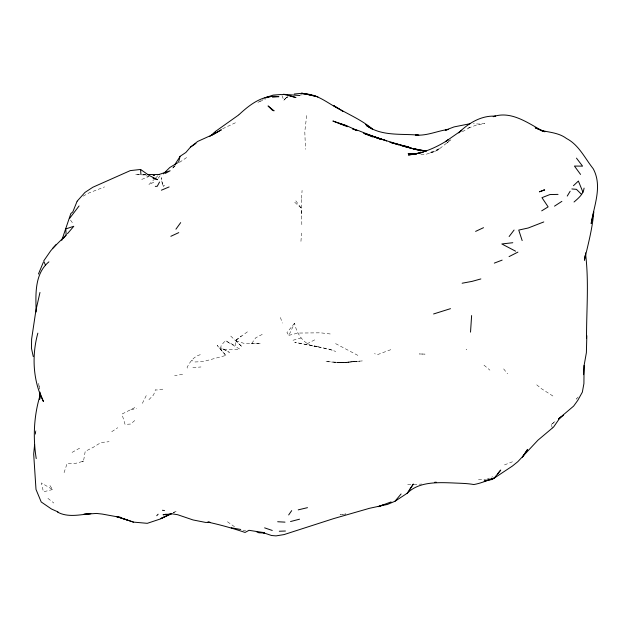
<?xml version="1.0" encoding="UTF-8"?>
<svg xmlns="http://www.w3.org/2000/svg" width="629" height="629" viewBox="0 0 629 629"><rect width="100%" height="100%" fill="white"/><g stroke="black" fill="none" stroke-linecap="round" stroke-linejoin="round"><path stroke-width="0.47" stroke-dasharray="3.15 2.36" d="M301.802 224.647L301.566 198.717M301.582 198.308L302.085 190.406M300.945 241.363L301.558 233.107M35.389 434.56L36.081 429.835L35.421 433.625M306.661 115.563L304.798 131.728L305.497 149.309M64.087 472.646L67.169 463.243L75.299 463.447L83.5 461.199L85.222 451.331L93.131 447.4L100.986 442.501L109.069 441.715M294.553 323.212L286.942 332.592L288.86 335.351L294.553 323.212C296.888 334.95 305.411 346.988 318.494 346.799L294.742 342.302L312.786 345.934M142.358 403.362L146.408 395.287M200.313 354.67C193.701 356.446 190.21 361.706 187.12 367.257L187.497 369.616M175.184 165.655L172.48 168.352L173.738 166.418M247.386 331.845L235.969 340.203L235.49 345.974L225.622 340.792L239.861 349.15L231.763 349.638L223.625 349.315L220.771 347.735L221.172 345.447L225.402 340.635M236.158 339.998L236.205 340.942L242.196 346.941L230.694 336.028M158.154 178.274L161.582 173.918M578.137 397.001L576.337 399.085L578.082 397.253M281.996 95.632L283.836 100.263L287.437 96.441M283.836 100.263L288.483 95.364M155.064 178.518L148.869 184.643L155.866 181.183M155.748 177.842L158.5 175.121M148.931 399.659L153.586 394.894L155.52 389.658L156.7 390.043L164.759 388.895M172.731 168.061L175.42 165.6M450.922 139.717L437.422 150.417L429.442 153.114L440.276 148.287L433.609 151.935L425.133 154.569L418.922 154.136M448.556 141.682L447.07 142.956L450.034 140.495M134.74 420.549L130.643 424.04L125.053 424.402L121.955 414.079L135.825 407.081M235.969 340.203L241.363 335.855M111.734 431.706L117.765 427.704M552.419 428.255L551.256 424.496L555.69 421.045M163.218 186.514L164.531 185.516L162.644 185.948L161.244 177.685L163.218 186.514L162.644 185.948M551.256 424.496L555.014 421.721M186.624 157.557L178.196 163.257M462.307 131.72L470.516 127.089L468.691 127.946L476.656 124.982L484.692 123.481L479.054 124.039L473.37 123.709M265.155 97.747L257.788 102.543L265.572 98.973M79.624 448.178L70.833 453.084M83.13 196.146L88.956 192.954L104.54 186.915M262.246 334.392L255.783 337.757L251.553 343.717L244.469 343.513L236.205 340.942M307.007 343.827L314.909 339.762M222.58 128.78L236.936 122.057M173.282 512.721L176.655 511.133L173.132 512.706M287.893 96.874L286.297 97.621L288.121 97.338M182.575 374.239L174.626 375.788M486.579 479.345L492.751 476.735M141.729 179.43L148.491 176.655M504.497 464.902L512.446 461.788M390.798 349.669L377.282 354.717L374.483 353.624M225.874 355.432L217.209 345.4L225.874 355.432L203.136 361.589L195.037 361.974L191.389 360.283M293.02 340.25L301.024 337.977M288.86 335.351L297.965 333.063L320.578 332.82L331.68 334.141M52.553 489.543L43.417 491.815L41.412 482.938L52.553 489.543L49.652 485.093M152.918 175.625L154.71 175.287M153.051 175.633L154.915 175.294M130.832 409.526L136.556 408.701M192.883 367.643L200.973 366.966M478.48 479.778L485.682 479.392M146.038 174.626L135.377 174.65L145.786 174.956M413.756 484.409L421.862 484.071M242.943 530.255L245.695 530.216M300.41 94.893L302.242 94.877M407.678 484.377L411.154 484.393M431.408 151.943L431.84 151.943M145.983 174.886L143.341 174.744L150.362 177.197M332.167 350.172L314.233 345.95L329.966 349.362L335.744 351.485M357.87 355.385L334.542 343.057M223.625 349.315L229.459 352.382L220.771 347.735L221.243 350.573M552.899 396.003L541.16 388.502L535.224 383.564M227.47 521.763L235.576 527.495M47.914 498.365L53.835 503.019M483.992 365.15L489.928 370.166M294.742 202.271L301.134 207.947L301.629 215.951M466.136 349.221L466.812 349.842M503.648 368.893L507.579 373.807M295.834 200.855L301.134 207.947M70.534 220.087L72.689 223.177M280.455 317.511L282.303 323.094M39.666 388.958L38.636 383.486L39.399 389.068M83.287 461.261L82.375 461.607L83.287 461.261M252.889 343.513L251.553 343.717L260.697 343.214L252.889 343.513M345.848 513.964L340.085 514.821L345.864 514.027M356.494 361.447L348.207 362.249L356.494 361.447M362.131 360.936L340.32 362.713L325.492 361.541L342.145 362.579L340.32 362.713L362.131 360.936M419.362 353.962L425.031 354.119L419.362 353.962M348.419 362.383L334.644 362.532L348.419 362.383"/><path stroke-width="0.94" d="M470.523 332.136L471.624 315.546M39.926 396.836L39.603 399.446L39.934 392.087M39.603 399.446L39.91 392.795L43.425 401.506C32.826 380.694 31.67 355.479 37.85 333.142M586.826 335.697L586.385 352.649L584.105 365.457L583.909 383.619L582.344 392.158L577.815 400.303L573.648 406.082L558.678 418.78L560.856 416.996M583.602 374.687L584.105 365.457M586.527 338.371C586.44 309.877 589.09 281.289 585.434 252.858M584.876 255.673L584.451 260.249C588.131 244.233 592.51 228.225 593.76 211.808L591.174 223.578C593.965 205.707 602.621 186.263 593.296 168.894L593.116 168.603C584.844 158.17 578.822 144.859 566.532 138.522C559.079 132.845 549.722 132.42 540.971 130.36L544.903 131.744L535.161 127.758L542.843 131.162C527.975 123.056 511.078 110.421 493.199 116.664L495.628 116.184C481.437 115.249 468.479 123.135 458.69 132.79M34.587 444.742L33.683 454.122L36.002 489.441L41.215 501.973L51.476 509.01L58.104 511.975M39.91 395.94C33.809 416.296 32.905 437.65 36.23 458.588M178.557 162.282L180.012 156.59L174.736 164.767M574.041 202.003C578.358 198.269 583.398 194.212 584.082 188.126M39.973 292.461L35.916 310.372L31.623 339.078L31.45 348.183L33.251 356.564M61.744 240.396L70.849 213.546L72.815 211.91L77.092 201.296M38.44 274.063L43.259 262.442M159.554 182.001L157.242 186.31L155.3 186.373M567.248 196.067L570.157 191.232M409.172 490.4L413.363 484.047L407.136 493.293L394.996 501.25L387.488 504.427L369.53 508.287L333.669 518.603L284.072 534.579L276.021 535.884L271.524 535.499L262.277 532.362L249.013 530.318L245.051 532.449C232.84 528.305 220.386 524.83 207.845 522.094L209.803 522.18M288.672 514.939L291.691 510.638M175.931 229.184L180.68 222.619M69.465 218.546L79.065 205.974M48.889 261.845C34.32 274.016 35.688 294.789 36.175 311.976M509.128 236.535L514.082 230.033M407.136 493.293C418.804 481.649 437.053 482.372 452.385 482.93C459.54 483.3 466.749 483.276 473.826 484.534C480.933 483.339 487.459 480.336 494.237 478.048L500.747 470.052L497.618 473.896M63.395 238.375L66.139 235.01L65.801 228.932L73.79 226.267L67.445 233.729M56.067 244.595L50.745 250.759L43.66 261.004L45.516 265.265M211.517 135.479L221.369 129.786L213.49 134.276L197.632 141.462L190.516 147.084L185.854 152.485L179.752 156.535M394.996 501.25L401.082 493.962M209.882 136.422L215.778 131.202L238.69 114.958M77.194 201.123L84.986 192.403L92.833 187.245L130.321 170.601L140.597 169.468L149.042 175.389L157.392 179.658L152.996 178.117M156.747 515.701L158.123 514.207M52.938 248.101L66.139 235.01M163.343 173.871L169.767 167.534L177.637 162.785M573.451 185.704L578.185 181.246M239.044 114.627C249.862 104.54 263.119 94.256 278.883 96.669L272.475 97.173M458.895 132.79L461.835 130.258L445.505 141.611M558.646 418.749L560.132 417.601L553.63 426.989L537.952 440.182L517.777 461.725L512.376 466.073L492.248 479.44L484.299 481.067M558.89 418.796L563.568 415.25M190.516 147.084L195.965 143.396M561.878 201.351L554.503 206.147M214.269 132.963L215.464 132.176M445.395 141.698L448.178 139.874C436.251 147.642 422.641 153.476 408.394 155.009L423.168 152.242L413.701 154.325L408.166 153.602L416.312 154.231M541.703 210.849L548.126 206.87L541.962 197.663L549.919 194.558L558.033 194.392M165.285 173.4L170.121 170.781L159.192 174.437M517.911 252.111L509.065 256.608M171.591 513.516L160.387 518.964L147.288 523.328L133.434 522.101L120.619 517.793L133.434 522.101M475.603 231.386L483.528 227.682M170.844 236.3L178.77 232.62M171.748 513.579L160.82 518.579L171.371 513.5M161.386 190.194L169.115 186.947M494.315 263.111L502.146 260.115M543.778 221.943L528.218 227.997L518.744 230.08L522.164 240.585M391.096 501.934L378.281 506.659L383.132 504.875M267.899 97.534L265.155 97.747L273.128 95.105L281.218 94.499M433.593 313.965L450.498 308.666M484.22 481.146L494.237 478.048M480.863 278.938L472.049 281.383L462.134 283.223M290.535 521.543L299.538 519.192M298.225 509.86L307.487 507.666M265.155 97.747L270.753 96.591M166.19 514.192L163.029 514.781L171.89 513.807L177.606 514.703L193.079 519.955L205.597 522.424L210.11 522.385M281.878 94.641L283.671 94.326L299.978 95.514M469.997 123.74L454.091 126.901L445.277 130.219L448.563 129.377C437.328 130.863 427.146 136.006 415.627 135.062L418.395 135.219M303.005 94.02C316.678 93.178 327.316 103.148 338.85 108.817L333.504 105.515C346.343 113.707 360.794 119.101 372.478 129.11M512.792 242.723L501.808 243.958L515.583 251.183M434.403 482.364L436.196 482.16M294.23 94.012L302.305 93.265M147.839 174.548L159.569 174.453M279.3 531.238L285.44 531.018M277.68 521.74L284.992 522.141M418.812 135.172C401.145 133.458 382.173 136.524 366.683 125.698L371.582 128.63M571.879 188.959L576.455 189.337L581.605 194.432M162.408 510.261L164.531 510.591M231.244 527.778L240.718 529.476M310.514 94.814L304.79 93.76L317.873 96.803L301.676 93.116M402.348 145.952L420.974 150.779L403.96 146.321M400.429 145.456L408.905 146.989L396.836 144.135M283.671 94.326L295.968 97.566L289.395 95.529M379.649 138.946L380.915 139.363L364.348 133.395L384.162 140.07L411.586 148.255M262.277 532.362L264.534 532.999L258.857 532.779L256.365 531.631M352.775 128.961L358.53 130.604L378.737 138.6M384.162 140.07L386.662 140.849L364.348 133.395M127.663 520.144L116.664 516.684L120.996 517.494L102.213 514.066L96.512 513.437L83.759 514.302L90.859 513.626C79.914 514.742 67.618 517.714 57.53 512.069M357.547 130.659L346.941 125.855L332.89 121.02L347.357 126.72M338.952 123.237L346.736 125.784M396.584 144.19L399.061 145.008M374.923 137.036L382.613 139.614L370.119 135.377M264.612 527.857L272.263 530.459M352.783 128.961L356.934 130.612M363.586 133.254L368.114 135.101M369.923 135.84L372.635 136.949M309.531 94.468L310.938 95.183M339 108.896L343.127 111.545M367.336 125.611L365.528 124.408L372.447 129.094M576.471 158.131L582.564 166.135L574.442 166.064L580.559 174.43M578.397 181.105L582.981 192.254M140.597 169.468L140.904 174.225M527.589 449.389L522.495 456.984L527.589 449.389M544.006 190.044L539.454 191.821L544.643 189.919L544.006 190.044M426.124 151.102L412.435 148.515L426.124 151.102M395.696 143.813L389.949 142.288L398.314 144.654L395.696 143.813M273.969 110.775L272.239 110.099L268.048 105.939L273.969 110.775"/></g></svg>
